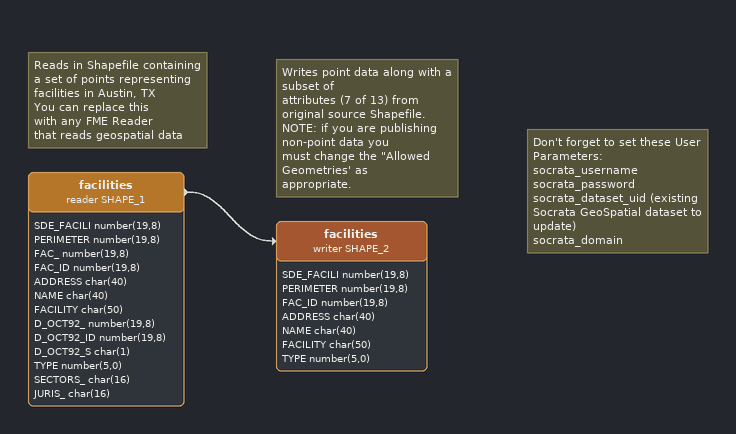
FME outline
Note: Reads in Shapefile containing / a set of points representing / facilities in Austin, TX / You can replace this / with any FME Reader / that reads geospatial data
facilities (reader SHAPE_1)
    attributes: SDE_FACILI number(19,8), PERIMETER number(19,8), FAC_ number(19,8), FAC_ID number(19,8), ADDRESS char(40), NAME char(40), FACILITY char(50), D_OCT92_ number(19,8), D_OCT92_ID number(19,8), D_OCT92_S char(1), TYPE number(5,0), SECTORS_ char(16), JURIS_ char(16)
    -> facilities (writer SHAPE_2)
Note: Writes point data along with a subset of / attributes (7 of 13) from original source Shapefile. / NOTE: if you are publishing non-point data you / must change the "Allowed Geometries' as / appropriate.
Note: Don't forget to set these User Parameters: / socrata_username / socrata_password / socrata_dataset_uid (existing Socrata GeoSpatial dataset to update) / socrata_domain
facilities (writer SHAPE_2)
    attributes: SDE_FACILI number(19,8), PERIMETER number(19,8), FAC_ID number(19,8), ADDRESS char(40), NAME char(40), FACILITY char(50), TYPE number(5,0)
